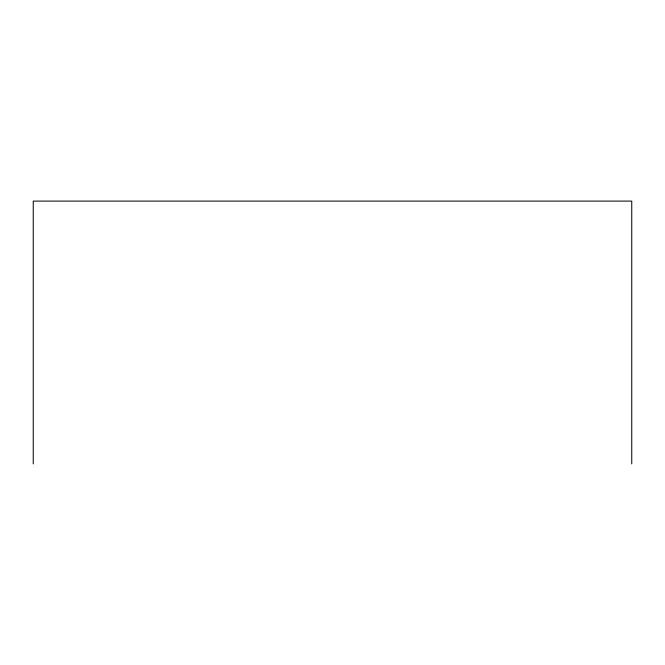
<?xml version="1.0" encoding="UTF-8"?>
<svg xmlns="http://www.w3.org/2000/svg" width="665" height="665" viewBox="0 0 665 665"><rect width="100%" height="100%" fill="white"/><g stroke="black" fill="none" stroke-linecap="round" stroke-linejoin="round"><path stroke-width="1" d="M631.75 463.904L631.75 201.096L33.25 201.096L33.25 463.904"/></g></svg>
